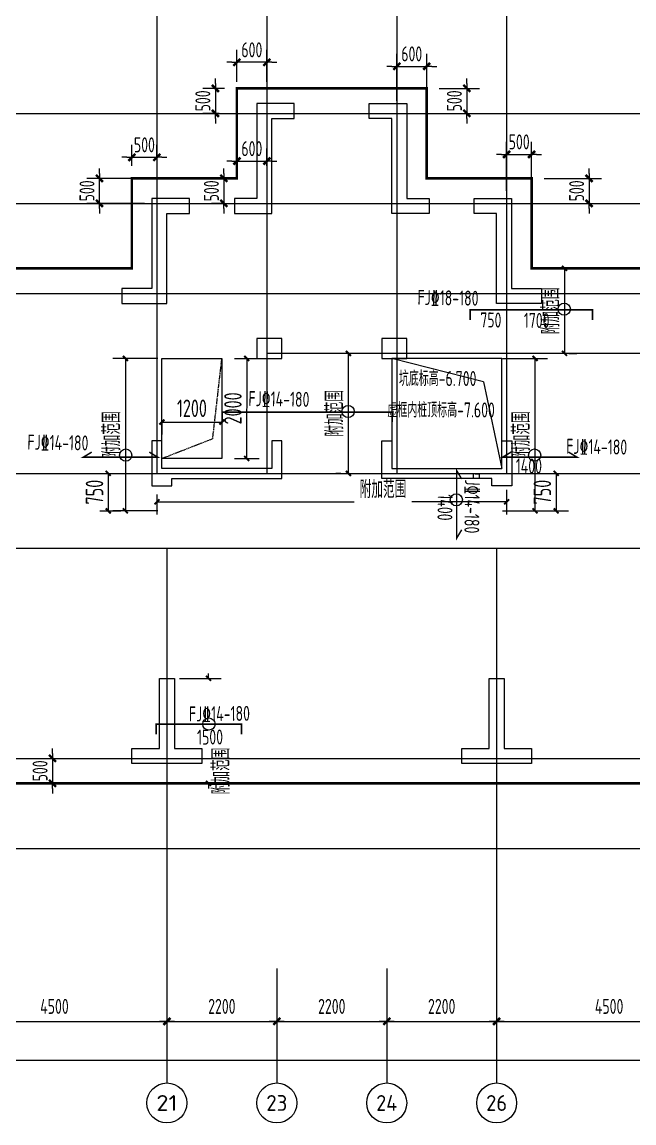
# Model space of a CAD drawing. Extents: x 627893 to 789462, y -407363 to 145317.
# Drawn here: x 705575 to 717822, y -302535 to -280516 of the extents above; entities that cross this region are included whole.
import ezdxf
from ezdxf.enums import TextEntityAlignment as Align

# ---------------------------------------------------------------- set-up
doc = ezdxf.new("R2010")
doc.units = 0
doc.header["$LTSCALE"] = 100
doc.linetypes.add('DASH', pattern=[0.35, 0.25, -0.1])
doc.layers.get('0').update_dxf_attribs({"linetype": 'CONTINUOUS'})
doc.layers.get('Defpoints').update_dxf_attribs({"linetype": 'CONTINUOUS'})
for name, color, linetype in [('AXIS', 3, 'CONTINUOUS'), ('AXIS_TEXT', 7, 'CONTINUOUS'), ('COLU', 255, 'CONTINUOUS'), ('DIM', 3, 'CONTINUOUS'), ('dim-wall', 7, 'CONTINUOUS'), ('dote', 253, 'CONTINUOUS'), ('JSK', 4, 'CONTINUOUS'), ('TEXT', 2, 'CONTINUOUS'), ('WALL', 255, 'CONTINUOUS'), ('Z-CT', 2, 'CONTINUOUS'), ('支座钢筋标注', 173, 'CONTINUOUS'), ('板底钢筋', 24, 'CONTINUOUS'), ('楼板负筋钢筋', 1, 'CONTINUOUS')]:
    doc.layers.add(name, color=color, linetype=linetype)
doc.styles.add('_TCH_AXIS', font='tssdeng.shx', dxfattribs={"width": 0.7, "bigfont": 'tssdchn.shx'})
doc.styles.add('COMPLEX', font='tssdeng.shx', dxfattribs={"width": 0.7, "bigfont": 'tssdchn.shx'})
doc.styles.add('dim_font', font='tssdeng.shx', dxfattribs={"width": 0.7, "bigfont": 'tssdchn.shx'})
doc.styles.add('Jgcad-DIM', font='tssdeng.shx', dxfattribs={"width": 0.7, "bigfont": 'tssdchn.shx'})
doc.styles.get("Standard").update_dxf_attribs({"font": 'tssdeng.shx', "width": 0.7, "bigfont": 'tssdchn.shx'})
doc.styles.add('TSSD_Dimension', font='Tssdeng.shx', dxfattribs={"width": 0.7, "bigfont": 'tssdchn.shx'})
doc.dimstyles.new('DIMN', dxfattribs={"dimtxt": 300, "dimasz": 1, "dimexe": 250, "dimexo": 300, "dimgap": 150, "dimtad": 1, "dimdec": 0, "dimzin": 0, "dimdsep": 46, "dimtxsty": 'dim_font', "dimblk": '_DIMX', "dimcen": 0.09, "dimclrt": 7, "dimadec": 0, "dimazin": 0, "dimtfac": 1, "dimtdec": 0, "dimtix": 1, "dimtmove": 2, "dimatfit": 3, "dimldrblk": '_DIMX', "dimfxl": 250, "dimtolj": 1, "dimtzin": 0, "dimarcsym": 0})
doc.dimstyles.new('JGCAD_100_117', dxfattribs={"dimtxt": 351, "dimasz": 100, "dimexe": 250, "dimexo": 250, "dimgap": 100, "dimtad": 1, "dimdec": 0, "dimdsep": 46, "dimtxsty": 'Jgcad-DIM', "dimblk1": 'ARCHTICK', "dimblk2": 'ARCHTICK', "dimsah": 1, "dimcen": 0.09, "dimclre": 7, "dimclrt": 1, "dimadec": 3, "dimazin": 0, "dimtfac": 1, "dimtdec": 4, "dimtix": 1, "dimtofl": 0, "dimtmove": 2, "dimatfit": 3, "dimfxl": 1, "dimtolj": 1, "dimtzin": 0, "dimarcsym": 0})
doc.dimstyles.new('TSSD_100_100$0', dxfattribs={"dimtxt": 300, "dimasz": 100, "dimexe": 250, "dimexo": 250, "dimgap": 100, "dimtad": 1, "dimdec": 0, "dimzin": 0, "dimdsep": 46, "dimtxsty": 'TSSD_Dimension', "dimblk": '_TSDBK', "dimblk1": '_TSDBK', "dimblk2": '_TSDBK', "dimsah": 1, "dimcen": 0, "dimclrt": 7, "dimadec": 0, "dimazin": 0, "dimtfac": 1, "dimtdec": 0, "dimtix": 1, "dimtmove": 2, "dimatfit": 3, "dimldrblk": '_TSDBK', "dimfxl": 1, "dimtolj": 1, "dimtzin": 0, "dimarcsym": 0})

# ---------------------------------------------------------------- blocks, each defined once
blk = doc.blocks.new('_AXISO')
blk.add_circle((0, 0), 0.5)
at = {"layer": 'AXIS_TEXT', "style": 'COMPLEX', "width": 1.041667}
blk.add_attdef('A', text='', height=0.56, dxfattribs=at).set_placement((-0.25, -0.28), (0.25, -0.28), align=Align.FIT)
blk = doc.blocks.new('_DIMX')
blk.add_line((-150, 0), (150, 0))
at = {"const_width": 50}
blk.add_lwpolyline([(-70, -70), (70, 70)], dxfattribs=at)
blk = doc.blocks.new('_ArchTick')
at = {"color": 0, "linetype": 'ByBlock', "const_width": 0.4}
blk.add_lwpolyline([(-0.5, -0.5), (0.5, 0.5)], dxfattribs=at)
blk = doc.blocks.new('*D755')
at = {"layer": 'Defpoints', "color": 0}
for p in [(708376, -288231), (709576, -288331), (709576, -288517)]:
    blk.add_point(p, dxfattribs=at)
at = {"layer": 'dim-wall', "color": 7, "lineweight": -2}
for p, q in [((708376, -288481), (708376, -288767)), ((709576, -288581), (709576, -288767))]:
    blk.add_line(p, q, dxfattribs=at)
at = {"layer": 'dim-wall', "color": 0, "lineweight": -2}
blk.add_line((708376, -288517), (709576, -288517), dxfattribs=at)
at = {"layer": 'dim-wall', "color": 0, "lineweight": -2, "xscale": 100, "yscale": 100, "zscale": 100}
for p, rotation in [((708376, -288517), 179.954628262561), ((709576, -288517), 359.954628262561)]:
    blk.add_blockref('_ArchTick', p, dxfattribs=dict(at, rotation=rotation))
at = {"layer": 'dim-wall', "color": 1, "insert": (708976, -288241), "char_height": 351, "attachment_point": 5, "rotation": 359.9546, "style": 'Jgcad-DIM'}
blk.add_mtext('\\A1;1200', dxfattribs=at)
blk = doc.blocks.new('*D756')
at = {"layer": 'Defpoints', "color": 0}
for p in [(709576, -287243), (709576, -289243), (710069, -289244)]:
    blk.add_point(p, dxfattribs=at)
at = {"layer": 'dim-wall', "color": 7, "lineweight": -2}
for p, q in [((709826, -287244), (710321, -287244)), ((709826, -289244), (710319, -289244))]:
    blk.add_line(p, q, dxfattribs=at)
at = {"layer": 'dim-wall', "color": 0, "lineweight": -2}
blk.add_line((710071, -287244), (710069, -289244), dxfattribs=at)
at = {"layer": 'dim-wall', "color": 0, "lineweight": -2, "xscale": 100, "yscale": 100, "zscale": 100}
for p, rotation in [((710071, -287244), 89.95462826923105), ((710069, -289244), 269.9546282692311)]:
    blk.add_blockref('_ArchTick', p, dxfattribs=dict(at, rotation=rotation))
at = {"layer": 'dim-wall', "color": 1, "insert": (709795, -288243), "char_height": 351, "attachment_point": 5, "rotation": 89.9546, "style": 'Jgcad-DIM'}
blk.add_mtext('\\A1;2000', dxfattribs=at)
blk = doc.blocks.new('*D782')
at = {"layer": 'Defpoints', "color": 0}
for p in [(708274, -289714), (715274, -289620), (715274, -290113)]:
    blk.add_point(p, dxfattribs=at)
at = {"layer": 'dim-wall', "color": 7, "lineweight": -2}
for p, q in [((708274, -289964), (708274, -290363)), ((715274, -289870), (715274, -290363))]:
    blk.add_line(p, q, dxfattribs=at)
at = {"layer": 'dim-wall', "color": 0, "lineweight": -2}
for p, q in [((708274, -290113), (712221, -290113)), ((715274, -290113), (713376, -290113))]:
    blk.add_line(p, q, dxfattribs=at)
at = {"layer": 'dim-wall', "color": 0, "lineweight": -2, "xscale": 100, "yscale": 100, "zscale": 100, "rotation": 180}
blk.add_blockref('_ArchTick', (708274, -290113), dxfattribs=at)
at = {"layer": 'dim-wall', "color": 0, "lineweight": -2, "xscale": 100, "yscale": 100, "zscale": 100}
blk.add_blockref('_ArchTick', (715274, -290113), dxfattribs=at)
at = {"layer": 'dim-wall', "color": 1, "insert": (712799, -289863), "char_height": 351, "attachment_point": 5, "style": 'Jgcad-DIM'}
blk.add_mtext('\\A1;附加范围', dxfattribs=at)
blk = doc.blocks.new('*D783')
at = {"layer": 'Defpoints', "color": 0}
for p in [(714938, -287243), (714938, -290293), (715841, -290293)]:
    blk.add_point(p, dxfattribs=at)
at = {"layer": 'dim-wall', "color": 7, "lineweight": -2}
for p, q in [((715188, -287243), (716091, -287243)), ((715188, -290293), (716091, -290293))]:
    blk.add_line(p, q, dxfattribs=at)
at = {"layer": 'dim-wall', "color": 0, "lineweight": -2}
blk.add_line((715841, -287243), (715841, -290293), dxfattribs=at)
at = {"layer": 'dim-wall', "color": 0, "lineweight": -2, "xscale": 100, "yscale": 100, "zscale": 100}
for p, rotation in [((715841, -287243), 90), ((715841, -290293), 270)]:
    blk.add_blockref('_ArchTick', p, dxfattribs=dict(at, rotation=rotation))
at = {"layer": 'dim-wall', "color": 1, "insert": (715565, -288768), "char_height": 351, "attachment_point": 5, "rotation": 90, "style": 'Jgcad-DIM'}
blk.add_mtext('\\A1;\\A1;附加范围', dxfattribs=at)
blk = doc.blocks.new('*D784')
at = {"layer": 'Defpoints', "color": 0}
for p in [(712324, -287143), (712105, -289543), (712205, -289543)]:
    blk.add_point(p, dxfattribs=at)
at = {"layer": 'dim-wall', "color": 7, "lineweight": -2}
for p, q in [((712074, -287143), (711855, -287143)), ((711955, -289543), (711855, -289543))]:
    blk.add_line(p, q, dxfattribs=at)
at = {"layer": 'dim-wall', "color": 0, "lineweight": -2}
blk.add_line((712105, -287143), (712105, -289543), dxfattribs=at)
at = {"layer": 'dim-wall', "color": 0, "lineweight": -2, "xscale": 100, "yscale": 100, "zscale": 100}
for p, rotation in [((712105, -287143), 90), ((712105, -289543), 270)]:
    blk.add_blockref('_ArchTick', p, dxfattribs=dict(at, rotation=rotation))
at = {"layer": 'dim-wall', "color": 1, "insert": (711829, -288343), "char_height": 351, "attachment_point": 5, "rotation": 90, "style": 'Jgcad-DIM'}
blk.add_mtext('\\A1;\\A1;附加范围', dxfattribs=at)
blk = doc.blocks.new('*D785')
at = {"layer": 'Defpoints', "color": 0}
for p in [(716293, -285443), (716271, -287143), (716431, -287143)]:
    blk.add_point(p, dxfattribs=at)
at = {"layer": 'dim-wall', "color": 0, "lineweight": -2}
blk.add_line((716431, -285443), (716431, -287143), dxfattribs=at)
at = {"layer": 'dim-wall', "color": 7, "lineweight": -2}
for p, q in [((716543, -285443), (716681, -285443)), ((716521, -287143), (716681, -287143))]:
    blk.add_line(p, q, dxfattribs=at)
at = {"layer": 'dim-wall', "color": 0, "lineweight": -2, "xscale": 100, "yscale": 100, "zscale": 100}
for p, rotation in [((716431, -285443), 90), ((716431, -287143), 270)]:
    blk.add_blockref('_ArchTick', p, dxfattribs=dict(at, rotation=rotation))
at = {"layer": 'dim-wall', "color": 1, "insert": (716156, -286293), "char_height": 351, "attachment_point": 5, "rotation": 90, "style": 'Jgcad-DIM'}
blk.add_mtext('\\A1;\\A1;附加范围', dxfattribs=at)
blk = doc.blocks.new('*D789')
at = {"layer": 'Defpoints', "color": 0}
for p in [(708474, -293643), (708474, -295743), (709308, -295743)]:
    blk.add_point(p, dxfattribs=at)
at = {"layer": 'dim-wall', "color": 7, "lineweight": -2}
for p, q in [((708724, -293643), (709558, -293643)), ((708724, -295743), (709558, -295743))]:
    blk.add_line(p, q, dxfattribs=at)
at = {"layer": 'dim-wall', "color": 0, "lineweight": -2}
for p, q in [((709308, -293643), (709308, -293543)), ((709308, -295743), (709308, -295843))]:
    blk.add_line(p, q, dxfattribs=at)
at = {"layer": 'dim-wall', "color": 0, "lineweight": -2, "xscale": 100, "yscale": 100, "zscale": 100}
for p, rotation in [((709308, -293643), 270), ((709308, -295743), 90)]:
    blk.add_blockref('_ArchTick', p, dxfattribs=dict(at, rotation=rotation))
at = {"layer": 'dim-wall', "color": 1, "insert": (709556, -295495), "char_height": 351, "attachment_point": 5, "rotation": 90, "style": 'Jgcad-DIM'}
blk.add_mtext('\\A1;\\A1;\\A1;附加范围', dxfattribs=at)
blk = doc.blocks.new('*D791')
at = {"layer": 'Defpoints', "color": 0}
for p in [(715841, -289543), (715841, -290293), (716264, -290293)]:
    blk.add_point(p, dxfattribs=at)
at = {"layer": 'dim-wall', "color": 7, "lineweight": -2}
for p, q in [((716091, -289543), (716514, -289543)), ((716091, -290293), (716514, -290293))]:
    blk.add_line(p, q, dxfattribs=at)
at = {"layer": 'dim-wall', "color": 0, "lineweight": -2}
blk.add_line((716264, -289543), (716264, -290293), dxfattribs=at)
at = {"layer": 'dim-wall', "color": 0, "lineweight": -2, "xscale": 100, "yscale": 100, "zscale": 100}
for p, rotation in [((716264, -289543), 90), ((716264, -290293), 270)]:
    blk.add_blockref('_ArchTick', p, dxfattribs=dict(at, rotation=rotation))
at = {"layer": 'dim-wall', "color": 1, "insert": (715988, -289918), "char_height": 351, "attachment_point": 5, "rotation": 90, "style": 'Jgcad-DIM'}
blk.add_mtext('\\A1;750', dxfattribs=at)
blk = doc.blocks.new('*D792')
at = {"layer": 'Defpoints', "color": 0}
for p in [(708546, -287243), (707643, -290293), (708546, -290293)]:
    blk.add_point(p, dxfattribs=at)
at = {"layer": 'dim-wall', "color": 7, "lineweight": -2}
for p, q in [((708296, -287243), (707393, -287243)), ((708296, -290293), (707393, -290293))]:
    blk.add_line(p, q, dxfattribs=at)
at = {"layer": 'dim-wall', "color": 0, "lineweight": -2}
blk.add_line((707643, -287243), (707643, -290293), dxfattribs=at)
at = {"layer": 'dim-wall', "color": 0, "lineweight": -2, "xscale": 100, "yscale": 100, "zscale": 100}
for p, rotation in [((707643, -287243), 90), ((707643, -290293), 270)]:
    blk.add_blockref('_ArchTick', p, dxfattribs=dict(at, rotation=rotation))
at = {"layer": 'dim-wall', "color": 1, "insert": (707367, -288768), "char_height": 351, "attachment_point": 5, "rotation": 90, "style": 'Jgcad-DIM'}
blk.add_mtext('\\A1;\\A1;附加范围', dxfattribs=at)
blk = doc.blocks.new('*D793')
at = {"layer": 'Defpoints', "color": 0}
for p in [(706879, -289543), (706879, -290293), (707301, -290293)]:
    blk.add_point(p, dxfattribs=at)
at = {"layer": 'dim-wall', "color": 7, "lineweight": -2}
for p, q in [((707129, -289543), (707551, -289543)), ((707129, -290293), (707551, -290293))]:
    blk.add_line(p, q, dxfattribs=at)
at = {"layer": 'dim-wall', "color": 0, "lineweight": -2}
blk.add_line((707301, -289543), (707301, -290293), dxfattribs=at)
at = {"layer": 'dim-wall', "color": 0, "lineweight": -2, "xscale": 100, "yscale": 100, "zscale": 100}
for p, rotation in [((707301, -289543), 90), ((707301, -290293), 270)]:
    blk.add_blockref('_ArchTick', p, dxfattribs=dict(at, rotation=rotation))
at = {"layer": 'dim-wall', "color": 1, "insert": (707026, -289918), "char_height": 351, "attachment_point": 5, "rotation": 90, "style": 'Jgcad-DIM'}
blk.add_mtext('\\A1;750', dxfattribs=at)
blk = doc.blocks.new('_TSDBK')
blk.add_line((-1, 0), (0, 0))
at = {"const_width": 0.5}
blk.add_lwpolyline([(-0.7, -0.7), (0.7, 0.7)], dxfattribs=at)
blk = doc.blocks.new('*D903')
at = {"layer": 'Defpoints', "color": 0}
for p in [(705939, -295243), (705939, -295743), (706186, -295743)]:
    blk.add_point(p, dxfattribs=at)
at = {"layer": 'DIM', "color": 0, "lineweight": -2}
for p, q in [((706186, -295143), (706186, -295043)), ((706186, -295243), (706186, -295743)), ((706189, -295243), (706436, -295243)), ((706186, -295843), (706186, -295943)), ((706189, -295743), (706436, -295743))]:
    blk.add_line(p, q, dxfattribs=at)
at = {"layer": 'DIM', "color": 0, "lineweight": -2, "xscale": 100, "yscale": 100, "zscale": 100}
for p, rotation in [((706186, -295243), 270), ((706186, -295743), 90)]:
    blk.add_blockref('_TSDBK', p, dxfattribs=dict(at, rotation=rotation))
at = {"layer": 'DIM', "color": 7, "insert": (705936, -295493), "char_height": 300, "attachment_point": 5, "rotation": 90, "style": 'TSSD_Dimension'}
blk.add_mtext('\\A1;500', dxfattribs=at)
blk = doc.blocks.new('*D911')
at = {"layer": 'Defpoints', "color": 0}
for p in [(715774, -283163), (715274, -284143), (715774, -284143)]:
    blk.add_point(p, dxfattribs=at)
at = {"layer": 'DIM', "color": 0, "lineweight": -2}
for p, q in [((715274, -283893), (715274, -282913)), ((715774, -283893), (715774, -282913)), ((715174, -283163), (715074, -283163)), ((715274, -283163), (715774, -283163)), ((715874, -283163), (715974, -283163))]:
    blk.add_line(p, q, dxfattribs=at)
at = {"layer": 'DIM', "color": 0, "lineweight": -2, "xscale": 100, "yscale": 100, "zscale": 100}
blk.add_blockref('_TSDBK', (715274, -283163), dxfattribs=at)
at = {"layer": 'DIM', "color": 0, "lineweight": -2, "xscale": 100, "yscale": 100, "zscale": 100, "rotation": 180}
blk.add_blockref('_TSDBK', (715774, -283163), dxfattribs=at)
at = {"layer": 'DIM', "color": 7, "insert": (715524, -282913), "char_height": 300, "attachment_point": 5, "style": 'TSSD_Dimension'}
blk.add_mtext('\\A1;500', dxfattribs=at)
blk = doc.blocks.new('*D912')
at = {"layer": 'Defpoints', "color": 0}
for p in [(715774, -283643), (715774, -284143), (716924, -284143)]:
    blk.add_point(p, dxfattribs=at)
at = {"layer": 'DIM', "color": 0, "lineweight": -2}
for p, q in [((716924, -283543), (716924, -283443)), ((716024, -283643), (717174, -283643)), ((716924, -283643), (716924, -284143)), ((716024, -284143), (717174, -284143)), ((716924, -284243), (716924, -284343))]:
    blk.add_line(p, q, dxfattribs=at)
at = {"layer": 'DIM', "color": 0, "lineweight": -2, "xscale": 100, "yscale": 100, "zscale": 100}
for p, rotation in [((716924, -283643), 270), ((716924, -284143), 90)]:
    blk.add_blockref('_TSDBK', p, dxfattribs=dict(at, rotation=rotation))
at = {"layer": 'DIM', "color": 7, "insert": (716674, -283893), "char_height": 300, "attachment_point": 5, "rotation": 90, "style": 'TSSD_Dimension'}
blk.add_mtext('\\A1;500', dxfattribs=at)
blk = doc.blocks.new('*D913')
at = {"layer": 'Defpoints', "color": 0}
for p in [(713674, -281403), (713074, -282343), (713674, -282343)]:
    blk.add_point(p, dxfattribs=at)
at = {"layer": 'DIM', "color": 0, "lineweight": -2}
for p, q in [((713074, -282093), (713074, -281153)), ((713674, -282093), (713674, -281153)), ((712974, -281403), (712874, -281403)), ((713074, -281403), (713674, -281403)), ((713774, -281403), (713874, -281403))]:
    blk.add_line(p, q, dxfattribs=at)
at = {"layer": 'DIM', "color": 0, "lineweight": -2, "xscale": 100, "yscale": 100, "zscale": 100}
blk.add_blockref('_TSDBK', (713074, -281403), dxfattribs=at)
at = {"layer": 'DIM', "color": 0, "lineweight": -2, "xscale": 100, "yscale": 100, "zscale": 100, "rotation": 180}
blk.add_blockref('_TSDBK', (713674, -281403), dxfattribs=at)
at = {"layer": 'DIM', "color": 7, "insert": (713374, -281153), "char_height": 300, "attachment_point": 5, "style": 'TSSD_Dimension'}
blk.add_mtext('\\A1;600', dxfattribs=at)
blk = doc.blocks.new('*D914')
at = {"layer": 'Defpoints', "color": 0}
for p in [(713674, -281843), (713674, -282343), (714478, -282343)]:
    blk.add_point(p, dxfattribs=at)
at = {"layer": 'DIM', "color": 0, "lineweight": -2}
for p, q in [((713924, -281843), (714728, -281843)), ((714478, -281743), (714478, -281643)), ((714478, -281843), (714478, -282343)), ((713924, -282343), (714728, -282343)), ((714478, -282443), (714478, -282543))]:
    blk.add_line(p, q, dxfattribs=at)
at = {"layer": 'DIM', "color": 0, "lineweight": -2, "xscale": 100, "yscale": 100, "zscale": 100}
for p, rotation in [((714478, -281843), 270), ((714478, -282343), 90)]:
    blk.add_blockref('_TSDBK', p, dxfattribs=dict(at, rotation=rotation))
at = {"layer": 'DIM', "color": 7, "insert": (714228, -282093), "char_height": 300, "attachment_point": 5, "rotation": 90, "style": 'TSSD_Dimension'}
blk.add_mtext('\\A1;500', dxfattribs=at)
blk = doc.blocks.new('*D915')
at = {"layer": 'Defpoints', "color": 0}
for p in [(709874, -281322), (709874, -281964), (710474, -281964)]:
    blk.add_point(p, dxfattribs=at)
at = {"layer": 'DIM', "color": 0, "lineweight": -2}
for p, q in [((709874, -281714), (709874, -281072)), ((710474, -281714), (710474, -281072)), ((709774, -281322), (709674, -281322)), ((710474, -281322), (709874, -281322)), ((710574, -281322), (710674, -281322))]:
    blk.add_line(p, q, dxfattribs=at)
at = {"layer": 'DIM', "color": 0, "lineweight": -2, "xscale": 100, "yscale": 100, "zscale": 100}
blk.add_blockref('_TSDBK', (709874, -281322), dxfattribs=at)
at = {"layer": 'DIM', "color": 0, "lineweight": -2, "xscale": 100, "yscale": 100, "zscale": 100, "rotation": 180}
blk.add_blockref('_TSDBK', (710474, -281322), dxfattribs=at)
at = {"layer": 'DIM', "color": 7, "insert": (710174, -281072), "char_height": 300, "attachment_point": 5, "style": 'TSSD_Dimension'}
blk.add_mtext('\\A1;600', dxfattribs=at)
blk = doc.blocks.new('*D916')
at = {"layer": 'Defpoints', "color": 0}
for p in [(709874, -281843), (709444, -282343), (709771, -282343)]:
    blk.add_point(p, dxfattribs=at)
at = {"layer": 'DIM', "color": 0, "lineweight": -2}
for p, q in [((709624, -281843), (709194, -281843)), ((709444, -281743), (709444, -281643)), ((709444, -281843), (709444, -282343)), ((709521, -282343), (709194, -282343)), ((709444, -282443), (709444, -282543))]:
    blk.add_line(p, q, dxfattribs=at)
at = {"layer": 'DIM', "color": 0, "lineweight": -2, "xscale": 100, "yscale": 100, "zscale": 100}
for p, rotation in [((709444, -281843), 270), ((709444, -282343), 90)]:
    blk.add_blockref('_TSDBK', p, dxfattribs=dict(at, rotation=rotation))
at = {"layer": 'DIM', "color": 7, "insert": (709194, -282093), "char_height": 300, "attachment_point": 5, "rotation": 90, "style": 'TSSD_Dimension'}
blk.add_mtext('\\A1;500', dxfattribs=at)
blk = doc.blocks.new('*D917')
at = {"layer": 'Defpoints', "color": 0}
for p in [(707125, -283643), (708274, -283643), (708274, -284143)]:
    blk.add_point(p, dxfattribs=at)
at = {"layer": 'DIM', "color": 0, "lineweight": -2}
for p, q in [((707125, -283543), (707125, -283443)), ((708024, -283643), (706875, -283643)), ((707125, -284143), (707125, -283643)), ((708024, -284143), (706875, -284143)), ((707125, -284243), (707125, -284343))]:
    blk.add_line(p, q, dxfattribs=at)
at = {"layer": 'DIM', "color": 0, "lineweight": -2, "xscale": 100, "yscale": 100, "zscale": 100}
for p, rotation in [((707125, -283643), 270), ((707125, -284143), 90)]:
    blk.add_blockref('_TSDBK', p, dxfattribs=dict(at, rotation=rotation))
at = {"layer": 'DIM', "color": 7, "insert": (706875, -283893), "char_height": 300, "attachment_point": 5, "rotation": 90, "style": 'TSSD_Dimension'}
blk.add_mtext('\\A1;500', dxfattribs=at)
blk = doc.blocks.new('*D918')
at = {"layer": 'Defpoints', "color": 0}
for p in [(708274, -283222), (708274, -283494), (707774, -283643)]:
    blk.add_point(p, dxfattribs=at)
at = {"layer": 'DIM', "color": 0, "lineweight": -2}
for p, q in [((707774, -283393), (707774, -282972)), ((708274, -283244), (708274, -282972)), ((707674, -283222), (707574, -283222)), ((707774, -283222), (708274, -283222)), ((708374, -283222), (708474, -283222))]:
    blk.add_line(p, q, dxfattribs=at)
at = {"layer": 'DIM', "color": 0, "lineweight": -2, "xscale": 100, "yscale": 100, "zscale": 100}
blk.add_blockref('_TSDBK', (707774, -283222), dxfattribs=at)
at = {"layer": 'DIM', "color": 0, "lineweight": -2, "xscale": 100, "yscale": 100, "zscale": 100, "rotation": 180}
blk.add_blockref('_TSDBK', (708274, -283222), dxfattribs=at)
at = {"layer": 'DIM', "color": 7, "insert": (708024, -282972), "char_height": 300, "attachment_point": 5, "style": 'TSSD_Dimension'}
blk.add_mtext('\\A1;500', dxfattribs=at)
blk = doc.blocks.new('*D919')
at = {"layer": 'Defpoints', "color": 0}
for p in [(710474, -283298), (709874, -283643), (710474, -283643)]:
    blk.add_point(p, dxfattribs=at)
at = {"layer": 'DIM', "color": 0, "lineweight": -2}
for p, q in [((709874, -283393), (709874, -283048)), ((710474, -283393), (710474, -283048)), ((709774, -283298), (709674, -283298)), ((709874, -283298), (710474, -283298)), ((710574, -283298), (710674, -283298))]:
    blk.add_line(p, q, dxfattribs=at)
at = {"layer": 'DIM', "color": 0, "lineweight": -2, "xscale": 100, "yscale": 100, "zscale": 100}
blk.add_blockref('_TSDBK', (709874, -283298), dxfattribs=at)
at = {"layer": 'DIM', "color": 0, "lineweight": -2, "xscale": 100, "yscale": 100, "zscale": 100, "rotation": 180}
blk.add_blockref('_TSDBK', (710474, -283298), dxfattribs=at)
at = {"layer": 'DIM', "color": 7, "insert": (710174, -283048), "char_height": 300, "attachment_point": 5, "style": 'TSSD_Dimension'}
blk.add_mtext('\\A1;600', dxfattribs=at)
blk = doc.blocks.new('*D920')
at = {"layer": 'Defpoints', "color": 0}
for p in [(709874, -283643), (709615, -284143), (709874, -284143)]:
    blk.add_point(p, dxfattribs=at)
at = {"layer": 'DIM', "color": 0, "lineweight": -2}
for p, q in [((709615, -283543), (709615, -283443)), ((709624, -283643), (709365, -283643)), ((709615, -283643), (709615, -284143)), ((709624, -284143), (709365, -284143)), ((709615, -284243), (709615, -284343))]:
    blk.add_line(p, q, dxfattribs=at)
at = {"layer": 'DIM', "color": 0, "lineweight": -2, "xscale": 100, "yscale": 100, "zscale": 100}
for p, rotation in [((709615, -283643), 270), ((709615, -284143), 90)]:
    blk.add_blockref('_TSDBK', p, dxfattribs=dict(at, rotation=rotation))
at = {"layer": 'DIM', "color": 7, "insert": (709365, -283893), "char_height": 300, "attachment_point": 5, "rotation": 90, "style": 'TSSD_Dimension'}
blk.add_mtext('\\A1;500', dxfattribs=at)

msp = doc.modelspace()

# ---------------------------------------------------------------- linework, layer by layer
at = {"layer": 'AXIS'}
for p, q in [((708474, -299443.3), (708474, -301735.2)), ((710674, -299443.3), (710674, -301735.2)), ((712874, -299443.3), (712874, -301735.2)), ((715074, -299443.3), (715074, -301735.2))]:
    msp.add_line(p, q, dxfattribs=at)
at = {"layer": 'COLU'}
for points in [[(710774, -287243.3), (710774, -286843.3), (710274, -286843.3), (710274, -287243.3)], [(713274, -287243.3), (713274, -286843.3), (712774, -286843.3), (712774, -287243.3)]]:
    msp.add_lwpolyline(points, close=True, dxfattribs=at)
at = {"layer": 'dim-wall'}
for centre in [(716426.8, -286260.2), (712100.3, -288304.6), (707650.3, -289177.1), (715833.4, -289177.1), (714266.9, -290072.2), (709315.3, -294556.1)]:
    msp.add_circle(centre, 121.8, dxfattribs=at)
at = {"layer": 'dote'}
for p, q in [((708274, -279342.3), (708274, -289543.3)), ((710474, -279342.3), (710474, -289543.3)), ((713074, -279342.3), (713074, -289543.3)), ((715274, -279342.3), (715274, -289543.3)), ((671970.6, -282343.3), (726174, -282343.3)), ((671970.6, -284143.3), (726174, -284143.3)), ((671970.6, -285943.3), (726174, -285943.3)), ((726174, -287143.3), (710474, -287143.3)), ((671970.6, -289543.3), (726174, -289543.3)), ((726174, -291043.3), (671970.6, -291043.3)), ((708474, -291043.3), (708474, -299443.3)), ((715074, -291043.3), (715074, -299443.3)), ((671970.6, -295243.3), (726174, -295243.3)), ((672270.6, -297043.3), (726174, -297043.3))]:
    msp.add_line(p, q, dxfattribs=at)
at = {"layer": 'JSK'}
for q in [(712976, -287243.3), (715176, -289443.3)]:
    msp.add_line((714810.2, -287713.2), q, dxfattribs=at)
for points in [[(708376, -289243.3), (708376, -287243.3), (709576, -287243.3), (709576, -289243.3)], [(715176, -287243.3), (712976, -287243.3), (712976, -289443.3), (715176, -289443.3)]]:
    msp.add_lwpolyline(points, close=True, dxfattribs=at)
at = {"layer": 'JSK', "linetype": 'DASH'}
msp.add_lwpolyline([(708376, -289243.3), (709391.6, -288847.8), (709576, -287243.3)], dxfattribs=at)
at = {"layer": 'WALL'}
for points in [[(710274, -282143.3), (710274, -284043.3), (709824, -284043.3), (709824, -284343.3), (710574, -284343.3), (710574, -282443.3), (711024, -282443.3), (711024, -282143.3)], [(713274, -282143.3), (713274, -284043.3), (713724, -284043.3), (713724, -284343.3), (712974, -284343.3), (712974, -282443.3), (712524, -282443.3), (712524, -282143.3)], [(708924, -284043.3), (708174, -284043.3), (708174, -285843.3), (707574, -285843.3), (707574, -286143.3), (708474, -286143.3), (708474, -284343.3), (708924, -284343.3)], [(715074, -284343.3), (714624, -284343.3), (714624, -284043.3), (715374, -284043.3), (715374, -285843.3), (715974, -285843.3), (715974, -286143.3), (715074, -286143.3)], [(708174, -288893.3), (708174, -289793.3), (708574, -289793.3), (708574, -289643.3), (710774, -289643.3), (710774, -288893.3), (710574, -288893.3), (710574, -289443.3), (708374, -289443.3), (708374, -288893.3)], [(715376, -288893.3), (715376, -289793.3), (714976, -289793.3), (714976, -289643.3), (712776, -289643.3), (712776, -288893.3), (712976, -288893.3), (712976, -289443.3), (715176, -289443.3), (715176, -288893.3)], [(708324, -293643.3), (708624, -293643.3), (708624, -295043.3), (709174, -295043.3), (709174, -295343.3), (708374, -295343.3), (707774, -295343.3), (707774, -295043.3), (708324, -295043.3)], [(714924, -293643.3), (715224, -293643.3), (715224, -295043.3), (715774, -295043.3), (715774, -295343.3), (714974, -295343.3), (714374, -295343.3), (714374, -295043.3), (714924, -295043.3)]]:
    msp.add_lwpolyline(points, close=True, dxfattribs=at)
at = {"layer": 'Z-CT', "const_width": 50}
msp.add_lwpolyline([(691174, -285443.3), (707774, -285443.3), (707774, -283643.3), (709874, -283643.3), (709874, -281843.3), (713674, -281843.3), (713674, -283643.3), (715774, -283643.3), (715774, -285443.3), (724574, -285443.3), (724574, -297543.3), (719074, -297543.3), (719074, -295743.3), (704474, -295743.3)], dxfattribs=at)
at = {"layer": '板底钢筋', "const_width": 30}
for points in [[(706970.2, -289118.3), (706803.5, -289218.3), (708288.9, -289218.3), (708122.2, -289118.3)], [(716513.6, -289118.3), (716680.2, -289218.3), (715194.9, -289218.3), (715361.6, -289118.3)], [(714374.3, -290671.3), (714274.3, -290837.9), (714274.3, -289489), (714374.3, -289655.7)]]:
    msp.add_lwpolyline(points, dxfattribs=at)
at = {"layer": '楼板负筋钢筋', "const_width": 35}
for points in [[(716994, -286472.3), (716994, -286272.3), (714544, -286272.3), (714544, -286472.3)], [(712980.2, -288516.7), (712980.2, -288316.7), (709581.4, -288316.7), (709581.4, -288516.7)], [(709965, -294761.3), (709965, -294561.3), (708260.4, -294561.3), (708260.4, -294761.3)]]:
    msp.add_lwpolyline(points, dxfattribs=at)

# ---------------------------------------------------------------- block references
at = {"layer": 'AXIS'}
ref = msp.add_blockref('_AXISO', (708474, -302135.2), dxfattribs=dict(at, xscale=800, yscale=800, zscale=800))
ref.add_attrib('A', '21', dxfattribs={"layer": 'AXIS_TEXT', "height": 315.75, "style": '_TCH_AXIS', "width": 1.386667}).set_placement((708263.5, -302293.1), (708684.5, -302293.1), align=Align.FIT)
ref = msp.add_blockref('_AXISO', (710674, -302135.2), dxfattribs=dict(at, xscale=800, yscale=800, zscale=800))
ref.add_attrib('A', '23', dxfattribs={"layer": 'AXIS_TEXT', "height": 315.75, "style": '_TCH_AXIS', "width": 1.019608}).set_placement((710463.5, -302293.1), (710884.5, -302293.1), align=Align.FIT)
ref = msp.add_blockref('_AXISO', (712874, -302135.2), dxfattribs=dict(at, xscale=800, yscale=800, zscale=800))
ref.add_attrib('A', '24', dxfattribs={"layer": 'AXIS_TEXT', "height": 315.75, "style": '_TCH_AXIS', "width": 0.990476}).set_placement((712663.5, -302293.1), (713084.5, -302293.1), align=Align.FIT)
ref = msp.add_blockref('_AXISO', (715074, -302135.2), dxfattribs=dict(at, xscale=800, yscale=800, zscale=800))
ref.add_attrib('A', '26', dxfattribs={"layer": 'AXIS_TEXT', "height": 315.75, "style": '_TCH_AXIS', "width": 1.050505}).set_placement((714863.5, -302293.1), (715284.5, -302293.1), align=Align.FIT)

# ---------------------------------------------------------------- texts
at = {"layer": 'TEXT', "width": 0.7}
msp.add_text('坑底标高-6.700', height=300, dxfattribs=at).set_placement((713116.3, -287885.9), align=Align.BOTTOM_LEFT)
msp.add_text('虚框内桩顶标高-7.600', height=300, dxfattribs=at).set_placement((712886.1, -288424.8))
at = {"layer": '支座钢筋标注', "color": 47, "width": 0.7}
for s, rotation, p in [('FJ%%13218-180', 359.18029, (713487.3, -286174)), ('750', 359.18029, (714744, -286622.5)), ('1700', 359.18029, (715614.6, -286630.6)), ('FJ%%13214-180', 359.18029, (710103.8, -288197.2)), ('FJ%%13214-180', 359.18029, (705680.6, -289068.4)), ('FJ%%13214-180', 359.18029, (716463.3, -289150.8)), ('1400', 359.18029, (715454, -289541.2)), ('FJ%%13214-180', 269.18029, (714442.9, -289519.8)), ('1400', 269.18029, (713894.7, -289959.7)), ('FJ%%13214-180', 0.69677, (708917.4, -294506.9)), ('1500', 0.69677, (709079, -294970.5))]:
    msp.add_text(s, height=300, rotation=rotation, dxfattribs=at).set_placement(p)

# ---------------------------------------------------------------- dimensions: what is measured, and where the dimension line sits
at = {"layer": 'AXIS'}
for base, p1, p2 in [((724074, -301278.2), (674274, -299443.3), (724074, -299443.3)), ((708474, -300503.1), (703974, -299443.3), (708474, -299443.3)), ((710674, -300503.1), (708474, -299443.3), (710674, -299443.3)), ((712874, -300503.1), (710674, -299443.3), (712874, -299443.3)), ((715074, -300503.1), (712874, -299443.3), (715074, -299443.3)), ((719574, -300503.1), (715074, -299443.3), (719574, -299443.3))]:
    msp.add_linear_dim(base=base, p1=p1, p2=p2, dimstyle='DIMN', dxfattribs=at).render()
at = {"layer": 'DIM'}
for base, p1, p2, picture, middle in [((709874, -281322.2), (710474, -281963.7), (709874, -281963.7), '*D915', (710174, -281072.2)), ((713674, -281403.5), (713074, -282343.3), (713674, -282343.3), '*D913', (713374, -281153.5)), ((715774, -283163.5), (715274, -284143.3), (715774, -284143.3), '*D911', (715524, -282913.5)), ((708274, -283222), (707774, -283643.3), (708274, -283494.5), '*D918', (708024, -282972)), ((710474, -283298.3), (709874, -283643.3), (710474, -283643.3), '*D919', (710174, -283048.3))]:
    dim = msp.add_linear_dim(base=base, p1=p1, p2=p2, dimstyle='TSSD_100_100$0', dxfattribs=at)
    dim.commit()
    dim.dimension.update_dxf_attribs({"geometry": picture, "text_midpoint": middle})
for base, p1, p2, picture, middle in [((709443.9, -282343.3), (709874, -281843.3), (709770.5, -282343.3), '*D916', (709193.9, -282093.3)), ((714478.2, -282343.3), (713674, -281843.3), (713674, -282343.3), '*D914', (714228.2, -282093.3)), ((707125.1, -283643.3), (708274, -284143.3), (708274, -283643.3), '*D917', (706875.1, -283893.3)), ((709615.4, -284143.3), (709874, -283643.3), (709874, -284143.3), '*D920', (709365.4, -283893.3)), ((716924.5, -284143.3), (715774, -283643.3), (715774, -284143.3), '*D912', (716674.5, -283893.3)), ((706185.6, -295743.3), (705938.7, -295243.3), (705938.7, -295743.3), '*D903', (705935.6, -295493.3))]:
    dim = msp.add_linear_dim(base=base, p1=p1, p2=p2, angle=90, dimstyle='TSSD_100_100$0', dxfattribs=at)
    dim.commit()
    dim.dimension.update_dxf_attribs({"geometry": picture, "text_midpoint": middle})
at = {"layer": 'dim-wall'}
for base, p1, p2, picture, middle in [((716431.1, -287143.3), (716293, -285443.3), (716271, -287143.3), '*D785', (716155.6, -286293.3)), ((712104.6, -289543.3), (712324, -287143.3), (712204.6, -289543.3), '*D784', (711829.1, -288343.3)), ((707642.8, -290293.3), (708545.6, -287243.3), (708545.6, -290293.3), '*D792', (707367.3, -288768.3)), ((715840.9, -290293.3), (714938.1, -287243.3), (714938.1, -290293.3), '*D783', (715565.4, -288768.3))]:
    dim = msp.add_linear_dim(base=base, p1=p1, p2=p2, angle=90, text='\\A1;附加范围', dimstyle='JGCAD_100_117', dxfattribs=at)
    dim.commit()
    dim.dimension.update_dxf_attribs({"geometry": picture, "text_midpoint": middle})
for base, p1, p2, angle, picture, middle in [((710069.3, -289243.7), (709576, -287243.3), (709576, -289243.3), 89.95463, '*D756', (709794.6, -288243.5)), ((709575.9, -288517.5), (708376, -288230.6), (709576, -288330.8), 179.95463, '*D755', (708976.1, -288241.5)), ((707301.4, -290293.3), (706878.8, -289543.3), (706878.8, -290293.3), 90, '*D793', (707025.9, -289918.3)), ((716263.5, -290293.3), (715840.9, -289543.3), (715840.9, -290293.3), 90, '*D791', (715988, -289918.3))]:
    dim = msp.add_linear_dim(base=base, p1=p1, p2=p2, angle=angle, dimstyle='JGCAD_100_117', dxfattribs=at)
    dim.commit()
    dim.dimension.update_dxf_attribs({"geometry": picture, "text_midpoint": middle})
for base, p1, p2, angle, text, picture, middle in [((715274, -290113.4), (708274, -289713.9), (715274, -289619.7), 180, '附加范围', '*D782', (712798.6, -289863.4)), ((709307.8, -295743.3), (708474, -293643.3), (708474, -295743.3), 90, '\\A1;\\A1;附加范围', '*D789', (709556.4, -295495.3))]:
    dim = msp.add_linear_dim(base=base, p1=p1, p2=p2, angle=angle, text=text, dimstyle='JGCAD_100_117', dxfattribs=at)
    dim.commit()
    dim.dimension.update_dxf_attribs({"geometry": picture, "text_midpoint": middle, "dimtype": 160})

doc.saveas('drawing.dxf')
